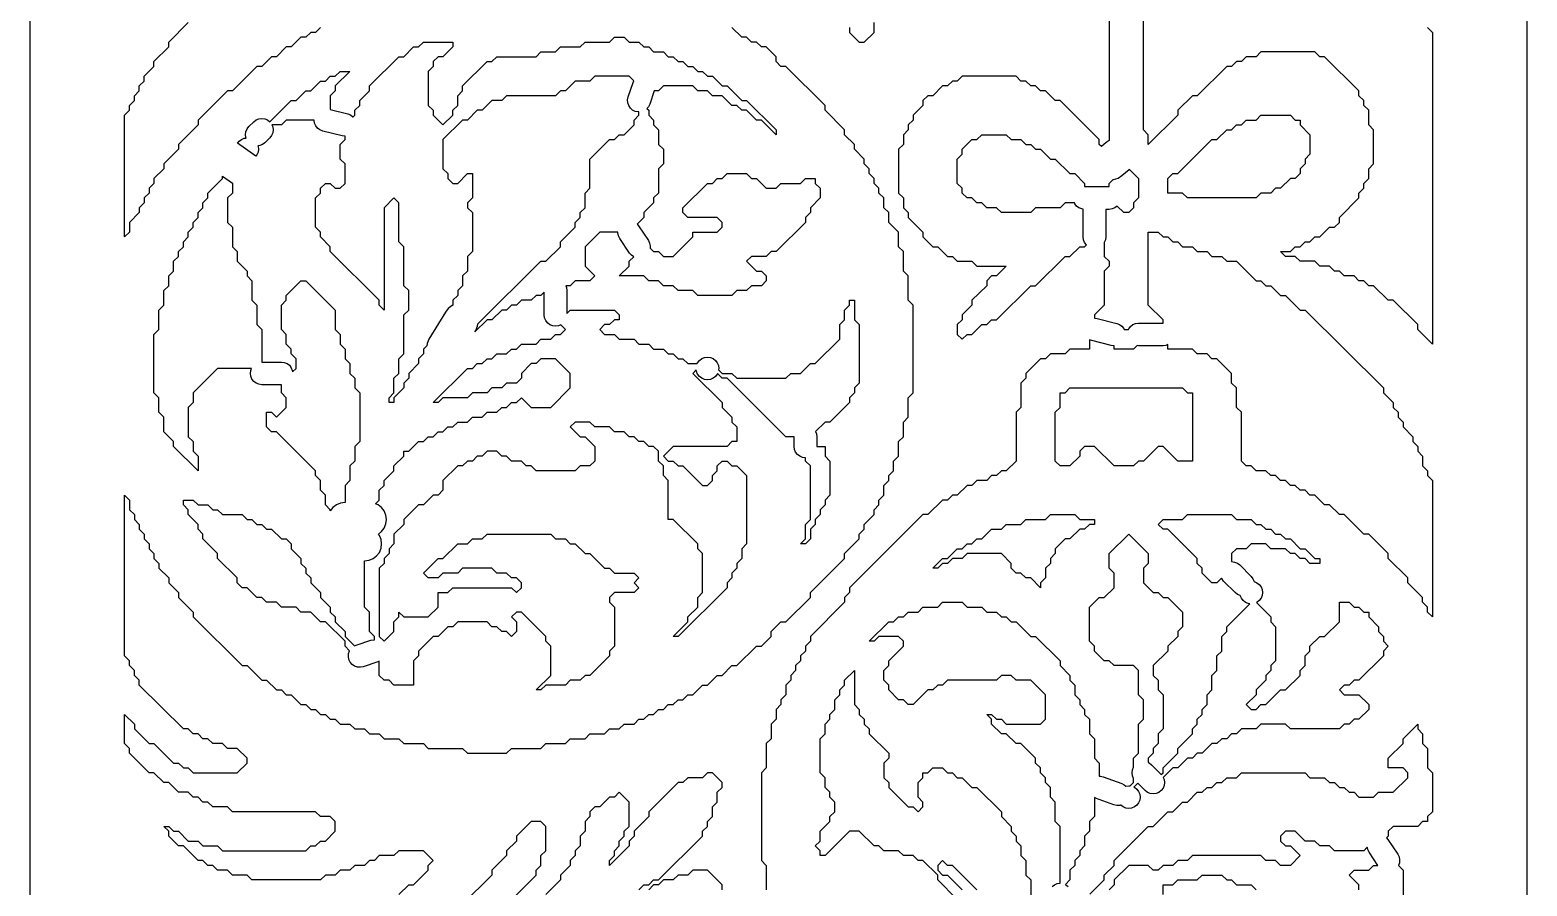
# Model space of a CAD drawing. Header units: millimetres. Extents: x 0 to 63, y 0 to 126.
# Drawn here: x 0 to 63.3, y 36.2 to 72.4 of the extents above; entities that cross this region are included whole.
import ezdxf

# ---------------------------------------------------------------- set-up
doc = ezdxf.new("R2010")
doc.units = ezdxf.units.MM
doc.layers.add('CUT', color=1, linetype='Continuous')

msp = doc.modelspace()

# ---------------------------------------------------------------- linework, layer by layer
at = {"layer": 'CUT'}
for points in [[(42.134, 123), (21.134, 123), (21.134, 126), (13.134, 126), (13.134, 123), (0, 123), (0, 3), (13.134, 3), (13.134, 0), (21.134, 0), (21.134, 3), (42.134, 3), (42.134, 0), (50.134, 0), (50.134, 3), (63.2679, 3), (63.2679, 123), (50.134, 123), (50.134, 126), (42.134, 126)], [(9.133201, 67.798039), (9.124916, 67.818194), (9.108895, 67.942471), (9.125586, 68.06666), (9.17385, 68.182297), (9.250399, 68.281502), (9.457395, 68.487384), (9.557012, 68.563397), (9.672908, 68.611037), (9.797185, 68.627057), (9.921373, 68.610366), (10.03701, 68.562102), (10.136215, 68.485553), (11.037866, 69.382353), (11.244862, 69.382353), (11.658854, 69.794118), (11.86585, 69.794118), (12.279843, 70.205882), (12.486839, 70.205882), (12.693835, 70.411765), (12.900831, 70.411765), (13.107827, 70.617647), (13.521819, 70.617647), (12.900831, 70), (12.900831, 69.794118), (12.693835, 69.588235), (12.693835, 69.001969), (13.43065, 68.818757), (13.547265, 68.772906), (13.64804, 68.698436), (13.654293, 68.690585), (13.728815, 68.764706), (13.728815, 68.970588), (13.935811, 69.176471), (13.935811, 69.382353), (14.349803, 69.794118), (14.349803, 70), (15.59178, 71.235294), (15.798776, 71.235294), (16.212768, 71.647059), (16.419764, 71.647059), (16.62676, 71.852941), (17.868736, 71.852941), (17.868736, 71.647059), (17.454744, 71.235294), (17.247748, 71.235294), (17.040752, 71.029412), (17.040752, 70.823529), (16.833756, 70.617647), (16.833756, 69.176471), (17.040752, 68.970588), (17.040752, 68.764706), (17.454744, 68.352941), (17.868736, 68.764706), (17.868736, 68.970588), (18.075732, 69.176471), (18.075732, 69.588235), (18.282728, 69.794118), (18.282728, 70), (19.317709, 71.029412), (19.524705, 71.029412), (19.731701, 71.235294), (21.387669, 71.235294), (21.594665, 71.441176), (22.215654, 71.441176), (22.42265, 71.647059), (23.250634, 71.647059), (23.45763, 71.852941), (24.49261, 71.852941), (24.699606, 72.058824), (25.113599, 72.058824), (25.320595, 71.852941), (25.734587, 71.852941), (25.941583, 71.647059), (26.148579, 71.647059), (26.355575, 71.441176), (26.769567, 71.441176), (26.976563, 71.235294), (27.183559, 71.235294), (27.390555, 71.029412), (27.597551, 71.029412), (27.804547, 70.823529), (28.011543, 70.823529), (28.21854, 70.617647), (28.425536, 70.617647), (28.632532, 70.411765), (28.839528, 70.411765), (29.25352, 70), (29.460516, 70), (30.081504, 69.382353), (30.2885, 69.382353), (31.530477, 68.147059), (31.530477, 67.941176), (30.909488, 68.558824), (30.702492, 68.558824), (30.2885, 68.970588), (30.081504, 68.970588), (29.874508, 69.176471), (29.667512, 69.176471), (29.25352, 69.588235), (28.839528, 69.588235), (28.632532, 69.794118), (28.21854, 69.794118), (28.011543, 70), (26.769567, 70), (26.562571, 69.794118), (26.378823, 69.794118), (26.189708, 69.229825), (26.134723, 69.117228), (26.072751, 69.046008), (26.148579, 68.970588), (26.148579, 68.764706), (26.355575, 68.558824), (26.355575, 68.352941), (26.562571, 68.147059), (26.562571, 67.529412), (26.769567, 67.323529), (26.769567, 66.705882), (26.562571, 66.5), (26.562571, 65.470588), (26.355575, 65.264706), (26.355575, 65.058824), (25.941583, 64.647059), (25.941583, 64.441176), (25.658644, 64.15976), (25.719314, 64.09078), (26.133306, 63.473133), (26.18889, 63.360831), (26.213513, 63.237969), (26.207689, 63.147091), (26.355575, 63), (26.562571, 63), (26.769567, 62.794118), (27.183559, 62.794118), (28.011543, 63.617647), (28.011543, 63.823529), (29.046524, 63.823529), (29.25352, 64.029412), (29.25352, 64.235294), (29.046524, 64.441176), (27.804547, 64.441176), (27.597551, 64.647059), (27.597551, 64.852941), (28.632532, 65.882353), (28.839528, 65.882353), (29.046524, 66.088235), (29.25352, 66.088235), (29.460516, 66.294118), (30.2885, 66.294118), (30.495496, 66.088235), (30.702492, 66.088235), (31.116484, 65.676471), (31.530477, 65.676471), (31.737473, 65.882353), (32.565457, 65.882353), (32.772453, 66.088235), (33.186445, 66.088235), (33.186445, 65.882353), (33.393441, 65.676471), (33.393441, 65.264706), (32.979449, 64.852941), (32.979449, 64.647059), (32.772453, 64.441176), (32.772453, 64.235294), (31.530477, 63), (31.32348, 63), (31.116484, 62.794118), (30.495496, 62.794118), (30.2885, 62.588235), (30.702492, 62.176471), (30.909488, 62.176471), (31.116484, 61.970588), (31.116484, 61.764706), (30.909488, 61.558824), (30.495496, 61.558824), (30.2885, 61.352941), (29.874508, 61.352941), (29.667512, 61.147059), (28.21854, 61.147059), (28.011543, 61.352941), (27.390555, 61.352941), (27.183559, 61.558824), (26.769567, 61.558824), (26.562571, 61.764706), (26.148579, 61.764706), (25.941583, 61.970588), (24.906603, 61.970588), (25.320595, 62.382353), (25.320595, 62.588235), (25.514248, 62.780847), (25.418623, 62.844542), (25.335868, 62.938632), (24.921875, 63.556279), (24.866292, 63.668581), (24.841668, 63.791443), (24.843725, 63.823529), (24.078618, 63.823529), (23.45763, 63.205882), (23.45763, 62.382353), (23.871622, 61.970588), (23.664626, 61.764706), (23.043638, 61.764706), (22.836642, 61.558824), (22.645478, 61.558824), (22.679298, 61.477174), (22.695654, 61.352941), (22.695654, 60.389182), (22.836642, 60.529412), (24.699606, 60.529412), (24.906603, 60.323529), (24.906603, 60.117647), (24.699606, 60.117647), (24.49261, 59.911765), (24.285614, 59.911765), (24.078618, 59.705882), (24.285614, 59.5), (24.699606, 59.5), (24.906603, 59.294118), (25.527591, 59.294118), (25.734587, 59.088235), (26.148579, 59.088235), (26.355575, 58.882353), (26.769567, 58.882353), (26.976563, 58.676471), (27.183559, 58.676471), (27.390555, 58.470588), (27.597551, 58.470588), (27.804547, 58.264706), (28.202707, 58.264706), (28.216839, 58.298824), (28.29312, 58.398235), (28.392532, 58.474516), (28.508299, 58.522468), (28.632532, 58.538824), (28.756765, 58.522468), (28.872532, 58.474516), (28.971943, 58.398235), (29.048224, 58.298824), (29.096176, 58.183057), (29.112532, 58.058824), (29.104889, 58.000772), (29.25352, 57.852941), (29.667512, 57.852941), (29.874508, 57.647059), (31.944469, 57.647059), (32.151465, 57.852941), (32.565457, 57.852941), (32.979449, 58.264706), (33.186445, 58.264706), (34.221425, 59.294118), (34.221425, 59.911765), (34.428421, 60.117647), (34.428421, 60.529412), (34.635418, 60.735294), (34.635418, 60.941176), (34.842414, 60.941176), (34.842414, 60.117647), (35.04941, 59.911765), (35.04941, 57.441176), (34.842414, 57.235294), (34.842414, 57.029412), (34.635418, 56.823529), (34.635418, 56.617647), (33.807433, 55.794118), (33.600437, 55.794118), (33.197658, 55.393505), (33.236097, 55.300704), (33.252453, 55.176471), (33.252453, 54.764706), (33.600437, 54.764706), (33.600437, 54.352941), (33.807433, 54.147059), (33.807433, 52.705882), (33.600437, 52.5), (33.600437, 52.294118), (33.393441, 52.088235), (33.393441, 51.882353), (33.186445, 51.676471), (33.186445, 51.470588), (32.979449, 51.264706), (32.979449, 50.852941), (32.772453, 50.647059), (32.565457, 50.647059), (32.772453, 50.852941), (32.772453, 51.470588), (32.979449, 51.676471), (32.979449, 53.941176), (32.772453, 54.147059), (32.772453, 54.284706), (32.64822, 54.301061), (32.532453, 54.349014), (32.433042, 54.425295), (32.356761, 54.524706), (32.308809, 54.640473), (32.292453, 54.764706), (32.292453, 55.176471), (31.944469, 55.176471), (29.460516, 57.647059), (29.25352, 57.647059), (29.057736, 57.841789), (29.048224, 57.818824), (28.971943, 57.719412), (28.872532, 57.643131), (28.756765, 57.595179), (28.632532, 57.578824), (28.508299, 57.595179), (28.392532, 57.643131), (28.29312, 57.719412), (28.216839, 57.818824), (28.168887, 57.93459), (28.160174, 58.000772), (28.011543, 57.852941), (29.25352, 56.617647), (29.25352, 56.411765), (29.667512, 56), (29.667512, 55.794118), (29.874508, 55.588235), (29.874508, 54.970588), (29.667512, 54.970588), (29.460516, 54.764706), (27.183559, 54.764706), (26.769567, 54.352941), (26.976563, 54.147059), (27.183559, 54.147059), (27.390555, 53.941176), (27.597551, 53.941176), (28.425536, 53.117647), (28.632532, 53.117647), (28.839528, 53.323529), (28.839528, 53.529412), (29.046524, 53.735294), (29.046524, 53.941176), (29.25352, 54.147059), (29.460516, 54.147059), (29.667512, 53.941176), (29.874508, 53.941176), (30.2885, 53.529412), (30.2885, 50.647059), (30.081504, 50.441176), (30.081504, 50.029412), (29.874508, 49.823529), (29.874508, 49.617647), (29.667512, 49.411765), (29.667512, 49.205882), (29.460516, 49), (29.460516, 48.794118), (27.390555, 46.735294), (27.183559, 46.735294), (27.804547, 47.352941), (27.804547, 47.558824), (28.21854, 47.970588), (28.21854, 48.382353), (28.425536, 48.588235), (28.425536, 50.235294), (28.21854, 50.441176), (28.21854, 50.647059), (27.183559, 51.676471), (26.976563, 51.676471), (26.976563, 53.323529), (26.769567, 53.529412), (26.769567, 53.941176), (26.562571, 54.147059), (26.562571, 54.558824), (26.355575, 54.764706), (26.148579, 54.764706), (25.941583, 54.970588), (25.734587, 54.970588), (25.527591, 55.176471), (25.320595, 55.176471), (25.113599, 55.382353), (24.699606, 55.382353), (24.49261, 55.588235), (23.871622, 55.588235), (23.664626, 55.794118), (23.043638, 55.794118), (22.836642, 55.588235), (23.250634, 55.176471), (23.45763, 55.176471), (23.871622, 54.764706), (23.871622, 54.147059), (23.664626, 53.941176), (23.250634, 53.941176), (23.043638, 53.735294), (21.387669, 53.735294), (21.180673, 53.941176), (20.973677, 53.941176), (20.766681, 54.147059), (20.352689, 54.147059), (20.145693, 54.352941), (19.938697, 54.352941), (19.731701, 54.558824), (19.317709, 54.558824), (19.110713, 54.352941), (18.903717, 54.352941), (18.696721, 54.147059), (18.489725, 54.147059), (18.282728, 53.941176), (18.075732, 53.941176), (17.454744, 53.323529), (17.454744, 52.911765), (17.247748, 52.705882), (17.040752, 52.705882), (16.62676, 52.294118), (16.419764, 52.294118), (15.798776, 51.676471), (15.798776, 51.470588), (15.384784, 51.058824), (15.384784, 50.647059), (15.177787, 50.441176), (15.177787, 50.235294), (14.970791, 50.029412), (14.970791, 49.823529), (14.763795, 49.617647), (14.763795, 46.735294), (14.970791, 46.529412), (15.384784, 46.941176), (15.384784, 47.352941), (15.59178, 47.558824), (15.59178, 47.764706), (15.798776, 47.558824), (16.833756, 47.558824), (17.247748, 47.970588), (17.247748, 48.588235), (17.66174, 48.588235), (17.868736, 48.794118), (20.352689, 48.794118), (20.559685, 48.588235), (20.766681, 48.794118), (20.766681, 49), (20.559685, 49.205882), (20.352689, 49.205882), (20.145693, 49.411765), (19.731701, 49.411765), (19.524705, 49.617647), (18.282728, 49.617647), (18.075732, 49.411765), (17.454744, 49.411765), (17.247748, 49.205882), (16.833756, 49.205882), (16.62676, 49.411765), (17.247748, 50.029412), (17.454744, 50.029412), (18.075732, 50.647059), (18.489725, 50.647059), (18.696721, 50.852941), (19.110713, 50.852941), (19.317709, 51.058824), (22.008658, 51.058824), (22.215654, 50.852941), (22.629646, 50.852941), (22.836642, 50.647059), (23.043638, 50.647059), (23.45763, 50.235294), (23.664626, 50.235294), (24.285614, 49.617647), (24.49261, 49.617647), (24.699606, 49.411765), (25.527591, 49.411765), (25.734587, 49.205882), (25.527591, 49), (25.734587, 48.794118), (25.527591, 48.588235), (24.699606, 48.588235), (24.49261, 48.382353), (24.49261, 48.176471), (24.699606, 47.970588), (24.699606, 46.323529), (24.49261, 46.117647), (24.49261, 45.911765), (23.664626, 45.088235), (23.45763, 45.088235), (23.250634, 44.882353), (22.836642, 44.882353), (22.629646, 44.676471), (21.801662, 44.676471), (21.594665, 44.470588), (21.387669, 44.470588), (22.008658, 45.088235), (22.008658, 46.323529), (21.801662, 46.529412), (21.801662, 46.735294), (20.766681, 47.764706), (20.559685, 47.764706), (20.352689, 47.558824), (20.559685, 47.352941), (20.559685, 46.941176), (20.352689, 46.735294), (20.145693, 46.941176), (19.938697, 46.941176), (19.731701, 47.147059), (19.524705, 47.147059), (19.317709, 47.352941), (18.075732, 47.352941), (17.868736, 47.147059), (17.66174, 47.147059), (17.247748, 46.735294), (17.040752, 46.735294), (16.419764, 46.117647), (16.419764, 45.911765), (16.212768, 45.705882), (16.212768, 44.676471), (15.384784, 44.676471), (15.177787, 44.882353), (14.970791, 44.882353), (14.763795, 45.088235), (14.763795, 45.689129), (14.707853, 45.662035), (14.086865, 45.456152), (13.963797, 45.432581), (13.838821, 45.441666), (13.720455, 45.482787), (13.616766, 45.553142), (13.534819, 45.647937), (13.480199, 45.760711), (13.456628, 45.883779), (13.465712, 46.008755), (13.506833, 46.12712), (13.509034, 46.130363), (13.314823, 46.323529), (13.314823, 46.529412), (12.486839, 47.352941), (12.279843, 47.352941), (11.86585, 47.764706), (11.451858, 47.764706), (11.244862, 47.970588), (10.623874, 47.970588), (10.416878, 48.176471), (10.002886, 48.176471), (9.79589, 48.382353), (9.588894, 48.382353), (9.174902, 48.794118), (8.967906, 48.794118), (8.760909, 49), (8.760909, 49.205882), (7.932925, 50.029412), (7.932925, 50.235294), (7.311937, 50.852941), (7.311937, 51.058824), (7.104941, 51.264706), (7.104941, 51.470588), (6.690949, 51.882353), (6.690949, 52.088235), (6.483953, 52.294118), (6.483953, 52.5), (6.897945, 52.5), (7.104941, 52.294118), (7.518933, 52.294118), (7.725929, 52.088235), (7.932925, 52.088235), (8.139921, 51.882353), (8.967906, 51.882353), (9.174902, 51.676471), (9.381898, 51.676471), (9.588894, 51.470588), (9.79589, 51.470588), (10.002886, 51.264706), (10.209882, 51.264706), (10.623874, 50.852941), (10.83087, 50.852941), (11.037866, 50.647059), (11.037866, 50.441176), (11.451858, 50.029412), (11.451858, 49.823529), (11.658854, 49.617647), (11.658854, 49.411765), (11.86585, 49.205882), (11.86585, 49), (12.279843, 48.588235), (12.279843, 48.382353), (12.693835, 47.970588), (12.693835, 47.764706), (12.900831, 47.558824), (12.900831, 47.352941), (13.314823, 46.941176), (13.314823, 46.735294), (13.717487, 46.334796), (13.784757, 46.367377), (14.405746, 46.57326), (14.528814, 46.596831), (14.556799, 46.594796), (14.556799, 46.735294), (14.349803, 46.941176), (14.349803, 47.764706), (14.142807, 47.970588), (14.142807, 49.927059), (14.329157, 49.951592), (14.502807, 50.023521), (14.651924, 50.137942), (14.766345, 50.287059), (14.838274, 50.460709), (14.862807, 50.647059), (14.838274, 50.833409), (14.766345, 51.007059), (14.723236, 51.06324), (14.85892, 51.167354), (14.973341, 51.316471), (15.04527, 51.490121), (15.069803, 51.676471), (15.04527, 51.862821), (14.973341, 52.036471), (14.85892, 52.185588), (14.709803, 52.300009), (14.605966, 52.34302), (14.763795, 52.5), (14.763795, 52.911765), (14.970791, 53.117647), (14.970791, 53.323529), (15.384784, 53.735294), (15.384784, 53.941176), (15.798776, 54.352941), (15.798776, 54.558824), (16.005772, 54.558824), (16.419764, 54.970588), (16.62676, 54.970588), (16.833756, 55.176471), (17.040752, 55.176471), (17.247748, 55.382353), (17.454744, 55.382353), (17.66174, 55.588235), (17.868736, 55.588235), (18.075732, 55.794118), (18.489725, 55.794118), (18.696721, 56), (19.110713, 56), (19.317709, 56.205882), (19.731701, 56.205882), (19.938697, 56.411765), (20.145693, 56.411765), (20.352689, 56.617647), (20.559685, 56.617647), (20.766681, 56.823529), (21.180673, 56.411765), (22.008658, 56.411765), (22.836642, 57.235294), (22.836642, 57.852941), (22.215654, 58.470588), (21.594665, 58.470588), (21.387669, 58.264706), (21.180673, 58.264706), (20.766681, 57.852941), (20.766681, 57.647059), (20.559685, 57.441176), (20.145693, 57.441176), (19.938697, 57.235294), (19.524705, 57.235294), (19.317709, 57.029412), (18.696721, 57.029412), (18.489725, 56.823529), (17.454744, 56.823529), (17.247748, 56.617647), (17.040752, 56.617647), (18.489725, 58.058824), (18.696721, 58.058824), (18.903717, 58.264706), (19.110713, 58.264706), (19.317709, 58.470588), (19.524705, 58.470588), (19.731701, 58.676471), (20.145693, 58.676471), (20.352689, 58.882353), (20.559685, 58.882353), (20.766681, 59.088235), (21.387669, 59.088235), (21.594665, 59.294118), (22.008658, 59.294118), (22.215654, 59.5), (22.42265, 59.5), (22.629646, 59.705882), (22.435141, 59.899341), (22.339887, 59.859885), (22.215654, 59.843529), (22.091421, 59.859885), (21.975654, 59.907837), (21.876242, 59.984118), (21.799961, 60.083529), (21.752009, 60.199296), (21.735654, 60.323529), (21.735654, 61.287288), (21.594665, 61.147059), (21.387669, 61.147059), (21.180673, 60.941176), (20.766681, 60.941176), (20.559685, 60.735294), (20.352689, 60.735294), (20.145693, 60.529412), (19.938697, 60.529412), (19.524705, 60.117647), (19.317709, 60.117647), (18.800611, 59.603332), (18.839277, 59.666979), (18.91822, 59.846148), (18.932824, 59.940716), (21.594665, 62.588235), (21.801662, 62.588235), (22.42265, 63.205882), (22.42265, 63.411765), (23.043638, 64.029412), (23.043638, 64.235294), (23.250634, 64.441176), (23.250634, 64.647059), (23.45763, 64.852941), (23.45763, 65.470588), (23.664626, 65.676471), (23.664626, 66.911765), (24.49261, 67.735294), (24.699606, 67.735294), (24.906603, 67.941176), (25.113599, 67.941176), (25.527591, 68.352941), (25.527591, 68.558824), (25.734587, 68.764706), (25.734587, 68.905313), (25.70505, 68.903263), (25.582059, 68.927232), (25.469462, 68.982217), (25.374933, 69.06447), (25.304914, 69.168387), (25.264176, 69.286885), (25.255496, 69.411889), (25.279466, 69.534881), (25.486462, 70.152528), (25.517445, 70.215974), (25.320595, 70.411765), (23.871622, 70.411765), (23.664626, 70.205882), (23.043638, 70.205882), (22.629646, 69.794118), (22.42265, 69.794118), (22.215654, 69.588235), (20.145693, 69.588235), (19.938697, 69.382353), (19.524705, 69.382353), (19.110713, 68.970588), (18.903717, 68.970588), (18.489725, 68.558824), (18.282728, 68.558824), (17.454744, 67.735294), (17.454744, 66.5), (17.66174, 66.294118), (17.66174, 66.088235), (17.868736, 65.882353), (18.075732, 65.882353), (18.489725, 66.294118), (18.696721, 66.294118), (18.696721, 65.264706), (18.489725, 65.058824), (18.489725, 64.852941), (18.696721, 64.647059), (18.696721, 63), (18.489725, 62.794118), (18.489725, 62.176471), (18.282728, 61.970588), (18.282728, 61.558824), (18.075732, 61.352941), (18.075732, 61.147059), (17.868736, 60.941176), (17.868736, 60.735294), (17.853555, 60.720194), (17.837876, 60.714106), (17.679925, 60.598413), (17.5573, 60.445782), (16.861629, 59.300646), (16.782685, 59.121478), (16.767352, 59.022189), (16.62676, 58.882353), (16.62676, 58.676471), (16.419764, 58.470588), (16.419764, 58.264706), (16.005772, 57.852941), (16.005772, 57.647059), (15.798776, 57.441176), (15.798776, 57.235294), (15.384784, 56.823529), (15.384784, 56.617647), (15.177787, 56.617647), (15.177787, 56.823529), (15.384784, 57.029412), (15.384784, 57.647059), (15.59178, 57.852941), (15.59178, 58.470588), (15.798776, 58.676471), (15.798776, 60.323529), (16.005772, 60.529412), (16.005772, 61.352941), (15.798776, 61.558824), (15.798776, 63.205882), (15.59178, 63.411765), (15.59178, 65.058824), (15.384784, 65.264706), (14.970791, 64.852941), (14.970791, 60.529412), (14.763795, 60.735294), (14.763795, 60.941176), (12.693835, 63), (12.693835, 63.205882), (12.279843, 63.617647), (12.279843, 63.823529), (12.072847, 64.029412), (12.072847, 65.264706), (12.279843, 65.470588), (12.279843, 65.676471), (12.486839, 65.882353), (12.693835, 65.882353), (12.900831, 65.676471), (13.107827, 65.676471), (13.314823, 65.882353), (13.314823, 66.705882), (13.107827, 66.911765), (13.107827, 67.529412), (13.314823, 67.735294), (13.314823, 67.874003), (13.198996, 67.887126), (12.371011, 68.093008), (12.254396, 68.138859), (12.153622, 68.213329), (12.075555, 68.311345), (12.025517, 68.426225), (12.006917, 68.550142), (12.007901, 68.558824), (10.83087, 68.558824), (10.623874, 68.352941), (10.225791, 68.352941), (10.259868, 68.270041), (10.275888, 68.145764), (10.259197, 68.021575), (10.210933, 67.905938), (10.134384, 67.806733), (9.927388, 67.600851), (9.827772, 67.524838), (9.711876, 67.477199), (9.630688, 67.466733), (9.638546, 67.447763), (9.654902, 67.323529), (9.638546, 67.199296), (9.590594, 67.083529), (9.549611, 67.030119), (8.769168, 67.576508), (8.83549, 67.662941), (8.934902, 67.739222), (9.050668, 67.787174)], [(52.437079, 65.470588), (52.023087, 65.470588), (51.816091, 65.264706), (48.918146, 65.264706), (48.71115, 65.470588), (48.090162, 65.470588), (48.090162, 66.088235), (48.297158, 66.294118), (48.504154, 66.294118), (49.953126, 67.735294), (50.160122, 67.735294), (50.574114, 68.147059), (50.781111, 68.147059), (50.988107, 68.352941), (51.195103, 68.352941), (51.402099, 68.558824), (51.816091, 68.558824), (52.023087, 68.764706), (53.265063, 68.764706), (53.472059, 68.558824), (53.679055, 68.558824), (53.679055, 68.352941), (54.093048, 67.941176), (54.093048, 67.117647), (53.886052, 66.911765), (53.886052, 66.705882), (53.679055, 66.5), (53.679055, 66.294118), (53.472059, 66.088235), (53.265063, 66.088235), (52.851071, 65.676471), (52.644075, 65.676471)], [(8.553913, 63.205882), (8.760909, 63), (8.760909, 62.588235), (9.174902, 62.176471), (9.174902, 61.970588), (9.381898, 61.764706), (9.381898, 60.941176), (9.588894, 60.735294), (9.588894, 59.911765), (9.79589, 59.705882), (9.79589, 58.332941), (10.623874, 58.332941), (10.748107, 58.316586), (10.863874, 58.268633), (10.963285, 58.192352), (11.039566, 58.092941), (11.087518, 57.977174), (11.096231, 57.910992), (11.244862, 58.058824), (11.244862, 58.470588), (11.037866, 58.676471), (11.037866, 58.882353), (10.83087, 59.088235), (10.83087, 59.5), (10.623874, 59.705882), (10.623874, 60.735294), (10.83087, 60.941176), (10.83087, 61.147059), (11.451858, 61.764706), (11.658854, 61.764706), (12.900831, 60.529412), (12.900831, 59.705882), (13.107827, 59.5), (13.107827, 59.088235), (13.314823, 58.882353), (13.314823, 58.470588), (13.521819, 58.264706), (13.521819, 57.852941), (13.728815, 57.647059), (13.728815, 57.235294), (13.935811, 57.029412), (13.935811, 54.970588), (13.728815, 54.764706), (13.728815, 54.147059), (13.521819, 53.941176), (13.521819, 53.323529), (13.314823, 53.117647), (13.314823, 52.396471), (13.128473, 52.371938), (12.954823, 52.300009), (12.805706, 52.185588), (12.693835, 52.039795), (12.693835, 52.088235), (12.486839, 52.294118), (12.486839, 52.705882), (12.279843, 52.911765), (12.279843, 53.323529), (12.072847, 53.529412), (12.072847, 53.735294), (10.416878, 55.382353), (10.209882, 55.382353), (10.002886, 55.588235), (10.002886, 56.205882), (10.209882, 56.205882), (10.416878, 56), (10.83087, 56.411765), (10.83087, 56.823529), (10.623874, 57.029412), (10.623874, 57.372941), (9.79589, 57.372941), (9.671657, 57.389297), (9.55589, 57.437249), (9.456479, 57.51353), (9.380198, 57.612941), (9.332245, 57.728708), (9.31589, 57.852941), (9.332245, 57.977174), (9.366066, 58.058824), (7.932925, 58.058824), (6.897945, 57.029412), (6.897945, 56.617647), (6.690949, 56.411765), (6.690949, 55.176471), (6.897945, 54.970588), (6.897945, 54.558824), (7.104941, 54.352941), (7.104941, 53.735294), (6.069961, 54.764706), (6.069961, 54.970588), (5.655969, 55.382353), (5.655969, 56), (5.448972, 56.205882), (5.448972, 56.823529), (5.241976, 57.029412), (5.241976, 59.5), (5.448972, 59.705882), (5.448972, 60.529412), (5.655969, 60.735294), (5.655969, 61.352941), (5.862965, 61.558824), (5.862965, 61.970588), (6.069961, 62.176471), (6.069961, 62.588235), (6.276957, 62.794118), (6.276957, 63), (6.483953, 63.205882), (6.483953, 63.411765), (6.690949, 63.617647), (6.690949, 63.823529), (6.897945, 64.029412), (6.897945, 64.235294), (7.104941, 64.441176), (7.104941, 64.647059), (7.311937, 64.852941), (7.311937, 65.058824), (7.518933, 65.264706), (7.518933, 65.470588), (8.139921, 66.088235), (8.139921, 66.185974), (8.553913, 65.896137), (8.553913, 65.470588), (8.346917, 65.264706), (8.346917, 64.235294), (8.553913, 64.029412)], [(43.95024, 57.235294), (48.71115, 57.235294), (48.918146, 57.029412), (49.125142, 57.029412), (49.125142, 54.147059), (48.504154, 54.147059), (47.883166, 54.764706), (47.67617, 54.764706), (47.055181, 54.147059), (46.848185, 54.147059), (46.641189, 53.941176), (45.813205, 53.941176), (44.985221, 54.764706), (44.571229, 54.764706), (44.364233, 54.558824), (44.364233, 54.352941), (43.95024, 53.941176), (43.536248, 53.941176), (43.329252, 54.147059), (43.329252, 56.205882), (43.536248, 56.411765), (43.536248, 57.029412), (43.743244, 57.029412)], [(42.708264, 48.794118), (42.294272, 49.205882), (42.087276, 49.205882), (41.88028, 49.411765), (41.673284, 49.411765), (41.466288, 49.617647), (41.466288, 49.823529), (41.052296, 50.235294), (39.603323, 50.235294), (39.396327, 50.029412), (38.982335, 50.029412), (38.775339, 49.823529), (38.568343, 49.823529), (38.361347, 49.617647), (38.154351, 49.617647), (38.568343, 50.029412), (38.775339, 50.029412), (39.189331, 50.441176), (39.396327, 50.441176), (39.603323, 50.647059), (39.810319, 50.647059), (40.017315, 50.852941), (40.224311, 50.852941), (40.638303, 51.264706), (41.052296, 51.264706), (41.259292, 51.470588), (41.88028, 51.470588), (42.087276, 51.676471), (42.91526, 51.676471), (43.122256, 51.882353), (44.157236, 51.882353), (44.364233, 51.676471), (44.985221, 51.676471), (44.985221, 51.470588), (44.778225, 51.470588), (44.571229, 51.264706), (44.364233, 51.264706), (43.95024, 50.852941), (43.743244, 50.852941), (43.329252, 50.441176), (43.329252, 50.235294), (43.122256, 50.029412), (43.122256, 49.823529), (42.91526, 49.617647), (42.91526, 49.205882), (42.708264, 49)]]:
    msp.add_lwpolyline(points, close=True, dxfattribs=at)
for points in [[(45.606209, 84.205882), (45.606209, 67.692497), (45.479558, 67.611419), (45.279392, 67.442706), (45.192217, 67.529412), (45.192217, 67.735294), (43.536248, 69.382353), (43.329252, 69.382353), (42.91526, 69.794118), (42.708264, 69.794118), (42.501268, 70), (42.294272, 70), (42.087276, 70.205882), (41.88028, 70.205882), (41.673284, 70.411765), (39.396327, 70.411765), (39.189331, 70.205882), (38.982335, 70.205882), (38.775339, 70), (38.568343, 70), (38.154351, 69.588235), (37.947355, 69.588235), (37.740358, 69.382353), (37.740358, 69.176471), (37.326366, 68.764706), (37.326366, 68.558824), (37.11937, 68.352941), (37.11937, 68.147059), (36.912374, 67.941176), (36.912374, 67.529412), (36.705378, 67.323529), (36.705378, 65.470588), (36.912374, 65.264706), (36.912374, 64.852941), (37.11937, 64.647059), (37.11937, 64.441176), (37.740358, 63.823529), (37.740358, 63.617647), (38.154351, 63.205882), (38.361347, 63.205882), (38.775339, 62.794118), (38.982335, 62.794118), (39.189331, 62.588235), (39.810319, 62.588235), (40.017315, 62.382353), (41.259292, 62.382353), (40.845299, 61.970588), (40.638303, 61.970588), (40.431307, 61.764706), (40.431307, 61.558824), (39.810319, 60.941176), (39.810319, 60.735294), (39.396327, 60.323529), (39.396327, 60.117647), (39.189331, 59.911765), (39.189331, 59.5), (39.396327, 59.294118), (39.603323, 59.5), (39.810319, 59.5), (40.224311, 59.911765), (40.431307, 59.911765), (40.638303, 60.117647), (40.845299, 60.117647), (42.294272, 61.558824), (42.501268, 61.558824), (43.743244, 62.794118), (43.95024, 62.794118), (44.364233, 63.205882), (44.571229, 63.205882), (44.645015, 63.279272), (44.569529, 63.377647), (44.521576, 63.493414), (44.505221, 63.617647), (44.505221, 64.784706), (44.506345, 64.793248), (44.446995, 64.801061), (44.331229, 64.849014), (44.231817, 64.925295), (44.155536, 65.024706), (44.141404, 65.058824), (43.743244, 65.058824), (43.536248, 64.852941), (42.501268, 64.852941), (42.294272, 64.647059), (41.052296, 64.647059), (40.845299, 64.852941), (40.431307, 64.852941), (40.224311, 65.058824), (40.017315, 65.058824), (39.810319, 65.264706), (39.603323, 65.264706), (39.396327, 65.470588), (39.396327, 65.676471), (39.189331, 65.882353), (39.189331, 66.911765), (39.396327, 67.117647), (39.396327, 67.323529), (39.810319, 67.735294), (40.017315, 67.735294), (40.224311, 67.941176), (41.259292, 67.941176), (41.466288, 67.735294), (41.88028, 67.735294), (42.087276, 67.529412), (42.294272, 67.529412), (42.501268, 67.323529), (42.708264, 67.323529), (43.122256, 66.911765), (43.329252, 66.911765), (43.95024, 66.294118), (44.157236, 66.294118), (44.571229, 65.882353), (44.571229, 65.744706), (45.606209, 65.744706), (45.606209, 65.882353), (45.770881, 66.046139), (45.79536, 66.047262), (45.981957, 66.106549), (46.146852, 66.212111), (46.446272, 66.464482), (46.457514, 66.476805), (46.848185, 66.088235), (46.848185, 65.264706), (46.641189, 65.058824), (46.641189, 64.852941), (46.434193, 64.647059), (46.227197, 64.647059), (45.946415, 64.92633), (45.94562, 64.925295), (45.846209, 64.849014), (45.730442, 64.801061), (45.606209, 64.784706), (45.465221, 64.784706), (45.465221, 63.617647), (45.448865, 63.493414), (45.400913, 63.377647), (45.399213, 63.375431), (45.399213, 62.794118), (45.606209, 62.588235), (45.606209, 62.382353), (45.399213, 62.176471), (45.399213, 60.735294), (44.985221, 60.323529), (44.985221, 60.18482), (45.101048, 60.171698), (45.929032, 59.965815), (46.045647, 59.919965), (46.146422, 59.845494), (46.224489, 59.747479), (46.242607, 59.705882), (46.418361, 59.705882), (46.432493, 59.74), (46.508774, 59.839411), (46.608185, 59.915692), (46.723952, 59.963644), (46.848185, 59.98), (47.883166, 59.98), (47.883166, 60.117647), (47.262177, 60.735294), (47.262177, 63.823529), (47.67617, 63.823529), (47.883166, 63.617647), (48.090162, 63.617647), (48.297158, 63.411765), (48.504154, 63.411765), (48.71115, 63.205882), (49.125142, 63.205882), (49.332138, 63), (49.74613, 63), (49.953126, 62.794118), (50.367118, 62.794118), (50.574114, 62.588235), (50.988107, 62.588235), (51.816091, 61.764706), (52.023087, 61.764706), (52.230083, 61.558824), (52.437079, 61.558824), (52.851071, 61.147059), (53.058067, 61.147059), (53.679055, 60.529412), (53.886052, 60.529412), (57.197989, 57.235294), (57.197989, 57.029412), (57.611981, 56.617647), (57.611981, 56.411765), (57.818977, 56.205882), (57.818977, 56), (58.025973, 55.794118), (58.025973, 55.588235), (58.439965, 55.176471), (58.439965, 54.970588), (58.646961, 54.764706), (58.646961, 54.558824), (58.853957, 54.352941), (58.853957, 53.941176), (59.060953, 53.735294), (59.060953, 53.529412), (59.267949, 53.323529), (59.267949, 47.558824), (59.060953, 47.764706), (59.060953, 47.970588), (58.853957, 48.176471), (58.853957, 48.382353), (58.232969, 49), (58.232969, 49.205882), (57.404985, 50.029412), (57.404985, 50.235294), (56.577, 51.058824), (56.370004, 51.058824), (55.54202, 51.882353), (55.335024, 51.882353), (54.921032, 52.294118), (54.714036, 52.294118), (54.300044, 52.705882), (54.093048, 52.705882), (53.886052, 52.911765), (53.679055, 52.911765), (53.472059, 53.117647), (53.265063, 53.117647), (53.058067, 53.323529), (52.851071, 53.323529), (52.644075, 53.529412), (52.437079, 53.529412), (52.230083, 53.735294), (51.816091, 53.735294), (51.609095, 53.941176), (51.402099, 53.941176), (51.195103, 54.147059), (51.195103, 56.205882), (50.988107, 56.411765), (50.988107, 57.235294), (50.781111, 57.441176), (50.781111, 57.852941), (50.160122, 58.470588), (49.953126, 58.470588), (49.74613, 58.676471), (49.332138, 58.676471), (49.125142, 58.882353), (48.090162, 58.882353), (48.090162, 59.070637), (48.007399, 59.036356), (47.883166, 59.02), (46.848185, 59.02), (46.7876, 59.027976), (46.641189, 58.882353), (45.813205, 58.882353), (45.813205, 59.021062), (45.697378, 59.034185), (44.869393, 59.240067), (44.778225, 59.275912), (44.778225, 58.882353), (43.95024, 58.882353), (43.743244, 58.676471), (43.122256, 58.676471), (42.91526, 58.470588), (42.708264, 58.470588), (42.087276, 57.852941), (42.087276, 57.647059), (41.88028, 57.441176), (41.88028, 56.411765), (41.673284, 56.205882), (41.673284, 54.147059), (41.259292, 53.735294), (41.052296, 53.735294), (40.845299, 53.529412), (40.638303, 53.529412), (40.431307, 53.323529), (40.017315, 53.323529), (39.810319, 53.117647), (39.603323, 53.117647), (39.189331, 52.705882), (38.982335, 52.705882), (38.775339, 52.5), (38.568343, 52.5), (37.947355, 51.882353), (37.740358, 51.882353), (34.635418, 48.794118), (34.635418, 48.588235), (34.428421, 48.382353), (34.428421, 48.176471), (32.979449, 46.735294), (32.979449, 46.529412), (32.772453, 46.323529), (32.772453, 46.117647), (32.565457, 45.911765), (32.565457, 45.705882), (32.358461, 45.5), (32.358461, 45.294118), (32.151465, 45.088235), (32.151465, 44.882353), (31.944469, 44.676471), (31.944469, 44.264706), (31.737473, 44.058824), (31.737473, 43.852941), (31.530477, 43.647059), (31.530477, 43.235294), (31.32348, 43.029412), (31.32348, 42.411765), (31.116484, 42.205882), (31.116484, 41.176471), (30.909488, 40.970588), (30.909488, 37.264706), (31.116484, 37.058824), (31.116484, 36.029412)], [(59.060953, 72.470588), (59.267949, 72.264706), (59.267949, 59.088235), (58.646961, 59.705882), (58.646961, 59.911765), (57.611981, 60.941176), (57.404985, 60.941176), (56.783996, 61.558824), (56.577, 61.558824), (56.370004, 61.764706), (56.163008, 61.764706), (55.956012, 61.970588), (55.54202, 61.970588), (55.335024, 62.176471), (55.128028, 62.176471), (54.921032, 62.382353), (54.50704, 62.382353), (54.300044, 62.588235), (53.679055, 62.588235), (53.472059, 62.794118), (53.058067, 62.794118), (52.851071, 63), (53.265063, 63), (53.472059, 63.205882), (53.679055, 63.205882), (53.886052, 63.411765), (54.093048, 63.411765), (54.300044, 63.617647), (54.50704, 63.617647), (54.921032, 64.029412), (55.128028, 64.029412), (55.335024, 64.235294), (55.335024, 64.441176), (56.163008, 65.264706), (56.163008, 65.470588), (56.370004, 65.676471), (56.370004, 65.882353), (56.577, 66.088235), (56.577, 66.5), (56.783996, 66.705882), (56.783996, 68.147059), (56.577, 68.352941), (56.577, 68.970588), (56.370004, 69.176471), (56.370004, 69.382353), (56.163008, 69.588235), (56.163008, 69.794118), (54.714036, 71.235294), (54.50704, 71.235294), (54.300044, 71.441176), (52.023087, 71.441176), (51.816091, 71.235294), (51.402099, 71.235294), (51.195103, 71.029412), (50.988107, 71.029412), (50.781111, 70.823529), (50.574114, 70.823529), (49.332138, 69.588235), (49.125142, 69.588235), (48.504154, 68.970588), (48.504154, 68.764706), (47.262177, 67.529412), (47.262177, 67.941176), (47.055181, 68.147059), (47.055181, 84)], [(12.279843, 72.470588), (12.072847, 72.264706), (11.86585, 72.264706), (11.658854, 72.058824), (11.451858, 72.058824), (11.037866, 71.647059), (10.83087, 71.647059), (10.416878, 71.235294), (10.209882, 71.235294), (9.79589, 70.823529), (9.588894, 70.823529), (8.553913, 69.794118), (8.346917, 69.794118), (7.104941, 68.558824), (7.104941, 68.352941), (6.276957, 67.529412), (6.276957, 67.323529), (5.655969, 66.705882), (5.655969, 66.5), (5.241976, 66.088235), (5.241976, 65.882353), (5.03498, 65.676471), (5.03498, 65.470588), (4.827984, 65.264706), (4.827984, 65.058824), (4.620988, 64.852941), (4.620988, 64.647059), (4.206996, 64.235294), (4.206996, 63.823529), (4, 63.617647), (4, 68.764706), (4.206996, 68.970588), (4.206996, 69.176471), (4.413992, 69.382353), (4.413992, 69.588235), (4.620988, 69.794118), (4.620988, 70), (4.827984, 70.205882), (4.827984, 70.411765), (5.241976, 70.823529), (5.241976, 71.029412), (5.862965, 71.647059), (5.862965, 71.852941), (6.690949, 72.676471)], [(15.59178, 35.823529), (16.005772, 36.235294), (16.212768, 36.235294), (16.833756, 36.852941), (16.833756, 37.058824), (17.040752, 37.264706), (16.62676, 37.676471), (15.59178, 37.676471), (15.384784, 37.470588), (14.763795, 37.470588), (14.556799, 37.264706), (14.349803, 37.264706), (14.142807, 37.058824), (13.728815, 37.058824), (13.521819, 36.852941), (13.107827, 36.852941), (12.900831, 36.647059), (12.486839, 36.647059), (12.279843, 36.441176), (9.381898, 36.441176), (9.174902, 36.647059), (8.553913, 36.647059), (8.346917, 36.852941), (7.932925, 36.852941), (7.725929, 37.058824), (7.518933, 37.058824), (7.311937, 37.264706), (7.104941, 37.264706), (6.483953, 37.882353), (6.276957, 37.882353), (5.862965, 38.294118), (5.862965, 38.5), (5.655969, 38.705882), (5.862965, 38.705882), (6.069961, 38.5), (6.276957, 38.5), (6.690949, 38.088235), (7.104941, 38.088235), (7.311937, 37.882353), (7.932925, 37.882353), (8.139921, 37.676471), (11.658854, 37.676471), (11.86585, 37.882353), (12.072847, 37.882353), (12.279843, 38.088235), (12.486839, 38.088235), (12.900831, 38.5), (12.900831, 38.911765), (12.693835, 39.117647), (12.279843, 39.117647), (12.072847, 39.323529), (8.553913, 39.323529), (8.346917, 39.529412), (7.725929, 39.529412), (7.518933, 39.735294), (7.311937, 39.735294), (7.104941, 39.941176), (6.897945, 39.941176), (6.690949, 40.147059), (6.276957, 40.147059), (5.862965, 40.558824), (5.655969, 40.558824), (5.241976, 40.970588), (5.03498, 40.970588), (4.206996, 41.794118), (4.206996, 42), (4, 42.205882), (4, 43.441176), (4.413992, 43.029412), (4.413992, 42.823529), (5.03498, 42.205882), (5.241976, 42.205882), (6.069961, 41.382353), (6.276957, 41.382353), (6.483953, 41.176471), (6.690949, 41.176471), (6.897945, 40.970588), (8.760909, 40.970588), (9.174902, 41.382353), (9.174902, 41.588235), (8.760909, 42), (8.346917, 42), (8.139921, 42.205882), (7.725929, 42.205882), (7.518933, 42.411765), (7.311937, 42.411765), (7.104941, 42.617647), (6.897945, 42.617647), (6.690949, 42.823529), (6.483953, 42.823529), (4.620988, 44.676471), (4.620988, 44.882353), (4.413992, 45.088235), (4.413992, 45.294118), (4.206996, 45.5), (4.206996, 45.705882), (4, 45.911765), (4, 52.705882), (4.206996, 52.5), (4.206996, 52.088235), (4.413992, 51.882353), (4.413992, 51.676471), (4.620988, 51.470588), (4.620988, 51.264706), (4.827984, 51.058824), (4.827984, 50.852941), (5.03498, 50.647059), (5.03498, 50.441176), (5.241976, 50.235294), (5.241976, 50.029412), (5.448972, 49.823529), (5.448972, 49.617647), (5.862965, 49.205882), (5.862965, 49), (6.276957, 48.588235), (6.276957, 48.382353), (6.897945, 47.764706), (6.897945, 47.558824), (8.967906, 45.5), (9.174902, 45.5), (9.79589, 44.882353), (10.002886, 44.882353), (10.416878, 44.470588), (10.623874, 44.470588), (10.83087, 44.264706), (11.037866, 44.264706), (11.451858, 43.852941), (11.658854, 43.852941), (11.86585, 43.647059), (12.072847, 43.647059), (12.279843, 43.441176), (12.486839, 43.441176), (12.693835, 43.235294), (12.900831, 43.235294), (13.107827, 43.029412), (13.521819, 43.029412), (13.728815, 42.823529), (14.142807, 42.823529), (14.349803, 42.617647), (14.763795, 42.617647), (14.970791, 42.411765), (15.59178, 42.411765), (15.798776, 42.205882), (16.62676, 42.205882), (16.833756, 42), (18.282728, 42), (18.489725, 41.794118), (20.145693, 41.794118), (20.352689, 42), (21.594665, 42), (21.801662, 42.205882), (22.629646, 42.205882), (22.836642, 42.411765), (23.45763, 42.411765), (23.664626, 42.617647), (24.285614, 42.617647), (24.49261, 42.823529), (24.906603, 42.823529), (25.113599, 43.029412), (25.527591, 43.029412), (25.734587, 43.235294), (25.941583, 43.235294), (26.148579, 43.441176), (26.355575, 43.441176), (26.562571, 43.647059), (26.769567, 43.647059), (26.976563, 43.852941), (27.183559, 43.852941), (27.390555, 44.058824), (27.597551, 44.058824), (27.804547, 44.264706), (28.011543, 44.264706), (28.425536, 44.676471), (28.632532, 44.676471), (29.046524, 45.088235), (29.25352, 45.088235), (29.667512, 45.5), (29.874508, 45.5), (30.702492, 46.323529), (30.909488, 46.323529), (31.32348, 46.735294), (31.32348, 46.941176), (31.737473, 47.352941), (31.944469, 47.352941), (32.979449, 48.382353), (32.979449, 48.588235), (34.428421, 50.029412), (34.428421, 50.235294), (35.04941, 50.852941), (35.04941, 51.058824), (35.256406, 51.264706), (35.256406, 51.470588), (35.670398, 51.882353), (35.670398, 52.088235), (35.877394, 52.294118), (35.877394, 52.5), (36.08439, 52.705882), (36.08439, 53.117647), (36.291386, 53.323529), (36.291386, 53.529412), (36.498382, 53.735294), (36.498382, 54.147059), (36.705378, 54.352941), (36.705378, 54.970588), (36.912374, 55.176471), (36.912374, 55.794118), (37.11937, 56), (37.11937, 56.823529), (37.326366, 57.029412), (37.326366, 60.735294), (37.11937, 60.941176), (37.11937, 61.970588), (36.912374, 62.176471), (36.912374, 63), (36.705378, 63.205882), (36.705378, 63.823529), (36.291386, 64.235294), (36.291386, 64.647059), (36.08439, 64.852941), (36.08439, 65.264706), (35.877394, 65.470588), (35.877394, 65.676471), (35.670398, 65.882353), (35.670398, 66.088235), (35.463402, 66.294118), (35.463402, 66.5), (35.256406, 66.705882), (35.256406, 66.911765), (34.842414, 67.323529), (34.842414, 67.529412), (34.428421, 67.941176), (34.428421, 68.147059), (33.600437, 68.970588), (33.600437, 69.176471), (31.944469, 70.823529), (31.737473, 70.823529), (31.530477, 71.029412), (31.530477, 71.235294), (31.116484, 71.647059), (30.909488, 71.647059), (30.702492, 71.852941), (30.495496, 71.852941), (30.2885, 72.058824), (30.081504, 72.058824), (29.667512, 72.470588)], [(34.635418, 72.470588), (34.635418, 72.264706), (35.04941, 71.852941), (35.256406, 71.852941), (35.670398, 72.264706), (35.670398, 72.676471)], [(43.196837, 36.162941), (43.296248, 36.239222), (43.412015, 36.287174), (43.536248, 36.303529), (43.536248, 38.705882), (43.329252, 38.911765), (43.329252, 39.735294), (43.122256, 39.941176), (43.122256, 40.352941), (42.91526, 40.558824), (42.91526, 40.764706), (42.708264, 40.970588), (42.708264, 41.176471), (42.501268, 41.382353), (42.501268, 41.588235), (41.88028, 42.205882), (41.673284, 42.205882), (41.259292, 42.617647), (41.052296, 42.617647), (40.638303, 43.029412), (40.638303, 43.235294), (40.431307, 43.441176), (40.638303, 43.441176), (40.845299, 43.235294), (41.052296, 43.235294), (41.259292, 43.029412), (42.708264, 43.029412), (42.91526, 43.235294), (42.91526, 44.264706), (42.294272, 44.882353), (41.673284, 44.882353), (41.466288, 45.088235), (41.052296, 45.088235), (40.845299, 44.882353), (38.775339, 44.882353), (38.568343, 44.676471), (38.361347, 44.676471), (38.154351, 44.470588), (37.947355, 44.470588), (37.326366, 43.852941), (37.11937, 43.852941), (36.912374, 44.058824), (36.705378, 44.058824), (36.291386, 44.470588), (36.291386, 44.676471), (36.08439, 44.882353), (36.08439, 45.294118), (36.291386, 45.5), (36.291386, 45.705882), (36.912374, 46.323529), (36.912374, 46.529412), (36.705378, 46.735294), (35.877394, 46.735294), (35.670398, 46.529412), (35.463402, 46.529412), (36.291386, 47.352941), (36.498382, 47.352941), (36.705378, 47.558824), (36.912374, 47.558824), (37.11937, 47.764706), (37.533362, 47.764706), (37.740358, 47.970588), (38.361347, 47.970588), (38.568343, 48.176471), (39.396327, 48.176471), (39.603323, 47.970588), (40.224311, 47.970588), (40.431307, 47.764706), (40.845299, 47.764706), (41.052296, 47.558824), (41.259292, 47.558824), (41.466288, 47.352941), (41.673284, 47.352941), (42.294272, 46.735294), (42.501268, 46.735294), (43.536248, 45.705882), (43.536248, 45.5), (43.95024, 45.088235), (43.95024, 44.882353), (44.157236, 44.676471), (44.157236, 44.264706), (44.364233, 44.058824), (44.364233, 43.852941), (44.571229, 43.647059), (44.571229, 43.441176), (44.778225, 43.235294), (44.778225, 42.617647), (44.985221, 42.411765), (44.985221, 41.588235), (45.192217, 41.382353), (45.192217, 40.829194), (45.236348, 40.830908), (45.358551, 40.8032), (46.136883, 40.515668), (46.247751, 40.457275), (46.306151, 40.403243), (46.30996, 40.404821), (46.434193, 40.421176), (46.494778, 40.4132), (46.641189, 40.558824), (46.641189, 40.728106), (46.640138, 40.729468), (46.591874, 40.845105), (46.575183, 40.969293), (46.591204, 41.09357), (46.638843, 41.209466), (46.641189, 41.21254), (46.641189, 41.588235), (46.848185, 41.794118), (46.848185, 43.029412), (47.055181, 43.235294), (47.055181, 44.058824), (46.848185, 44.264706), (46.848185, 45.294118), (46.641189, 45.5), (45.813205, 45.5), (45.606209, 45.705882), (45.399213, 45.705882), (44.985221, 46.117647), (44.985221, 46.323529), (44.778225, 46.529412), (44.778225, 47.970588), (45.192217, 48.382353), (45.399213, 48.382353), (45.813205, 48.794118), (45.813205, 49.411765), (45.606209, 49.617647), (45.606209, 50.235294), (46.434193, 51.058824), (47.262177, 50.235294), (47.262177, 49.823529), (47.055181, 49.617647), (47.055181, 49), (47.469174, 48.588235), (47.67617, 48.588235), (47.883166, 48.382353), (48.090162, 48.382353), (48.71115, 47.764706), (48.71115, 47.147059), (48.504154, 46.941176), (48.504154, 46.735294), (48.090162, 46.323529), (48.090162, 46.117647), (47.469174, 45.5), (47.469174, 45.088235), (47.67617, 44.882353), (47.67617, 44.470588), (47.883166, 44.264706), (47.883166, 42.823529), (47.67617, 42.617647), (47.67617, 42.205882), (47.469174, 42), (47.469174, 41.794118), (47.262177, 41.588235), (47.262177, 41.400032), (47.294059, 41.386926), (47.393676, 41.310914), (47.807668, 40.899149), (47.809262, 40.897083), (47.883166, 40.970588), (47.883166, 41.176471), (48.504154, 41.794118), (48.504154, 42), (49.125142, 42.617647), (49.125142, 42.823529), (49.332138, 43.029412), (49.332138, 43.235294), (49.539134, 43.441176), (49.539134, 43.647059), (49.74613, 43.852941), (49.74613, 44.264706), (49.953126, 44.470588), (49.953126, 45.088235), (50.160122, 45.294118), (50.160122, 45.911765), (50.367118, 46.117647), (50.367118, 46.735294), (50.574114, 46.941176), (50.574114, 47.147059), (51.54851, 48.116211), (51.484862, 48.124591), (51.369095, 48.172543), (51.269684, 48.248824), (51.193403, 48.348235), (51.14545, 48.464002), (51.145428, 48.464174), (51.1442, 48.464339), (51.028563, 48.512603), (50.929358, 48.589152), (50.444334, 49.0768), (50.368321, 49.176417), (50.359375, 49.198181), (50.160122, 49), (49.953126, 49), (49.539134, 49.411765), (49.539134, 49.617647), (49.332138, 49.823529), (49.332138, 50.029412), (48.090162, 51.264706), (47.883166, 51.264706), (47.67617, 51.470588), (47.883166, 51.676471), (48.71115, 51.676471), (48.918146, 51.882353), (50.781111, 51.882353), (50.988107, 51.676471), (51.609095, 51.676471), (51.816091, 51.470588), (52.023087, 51.470588), (52.230083, 51.264706), (52.437079, 51.264706), (52.644075, 51.058824), (52.851071, 51.058824), (53.058067, 50.852941), (53.265063, 50.852941), (53.679055, 50.441176), (53.886052, 50.441176), (54.300044, 50.029412), (54.50704, 50.029412), (54.50704, 49.823529), (54.093048, 49.823529), (53.886052, 50.029412), (53.679055, 50.029412), (53.472059, 50.235294), (53.265063, 50.235294), (53.058067, 50.441176), (52.437079, 50.441176), (52.230083, 50.647059), (51.609095, 50.647059), (51.402099, 50.441176), (50.988107, 50.441176), (50.781111, 50.235294), (50.781111, 49.894668), (50.785954, 49.895293), (50.910143, 49.878602), (51.02578, 49.830338), (51.124985, 49.753789), (51.610009, 49.266141), (51.686022, 49.166524), (51.733137, 49.051905), (51.733328, 49.05188), (51.849095, 49.003927), (51.948506, 48.927647), (52.024787, 48.828235), (52.072739, 48.712468), (52.089095, 48.588235), (52.072739, 48.464002), (52.024787, 48.348235), (51.948506, 48.248824), (51.849095, 48.172543), (51.828582, 48.164046), (52.437079, 47.558824), (52.437079, 47.352941), (52.644075, 47.147059), (52.644075, 45.705882), (52.437079, 45.5), (52.437079, 45.294118), (52.230083, 45.088235), (52.230083, 44.882353), (51.816091, 44.470588), (51.816091, 44.264706), (51.402099, 43.852941), (51.609095, 43.647059), (51.816091, 43.647059), (52.023087, 43.852941), (52.230083, 43.852941), (52.851071, 44.470588), (53.058067, 44.470588), (53.679055, 45.088235), (53.679055, 45.294118), (53.886052, 45.5), (53.886052, 45.911765), (54.093048, 46.117647), (54.093048, 46.323529), (54.50704, 46.735294), (54.714036, 46.735294), (55.335024, 47.352941), (55.335024, 48.176471), (55.749016, 48.176471), (55.956012, 47.970588), (56.163008, 47.970588), (56.370004, 47.764706), (56.577, 47.764706), (56.577, 47.558824), (56.990992, 47.147059), (56.990992, 46.941176), (57.197989, 46.735294), (57.197989, 46.529412), (57.404985, 46.323529), (57.197989, 46.117647), (57.197989, 45.911765), (56.163008, 44.882353), (55.956012, 44.882353), (55.749016, 44.676471), (55.54202, 44.676471), (55.335024, 44.470588), (55.54202, 44.264706), (56.163008, 44.264706), (56.577, 43.852941), (56.577, 43.647059), (56.163008, 43.235294), (55.956012, 43.235294), (55.749016, 43.029412), (55.54202, 43.029412), (55.335024, 42.823529), (53.265063, 42.823529), (53.058067, 43.029412), (52.023087, 43.029412), (51.816091, 42.823529), (51.195103, 42.823529), (50.988107, 42.617647), (50.781111, 42.617647), (50.574114, 42.411765), (50.367118, 42.411765), (50.160122, 42.205882), (49.953126, 42.205882), (49.539134, 41.794118), (49.332138, 41.794118), (49.125142, 41.588235), (48.918146, 41.588235), (48.504154, 41.176471), (48.297158, 41.176471), (47.894302, 40.775782), (47.932481, 40.684307), (47.949172, 40.560118), (47.933151, 40.435841), (47.885512, 40.319946), (47.809499, 40.220329), (47.710294, 40.14378), (47.594657, 40.095516), (47.470468, 40.078825), (47.346191, 40.094846), (47.230296, 40.142485), (47.130679, 40.218498), (46.818349, 40.529148), (46.653681, 40.365365), (46.674193, 40.356869), (46.773604, 40.280588), (46.849885, 40.181176), (46.897838, 40.06541), (46.914193, 39.941176), (46.897838, 39.816943), (46.849885, 39.701176), (46.773604, 39.601765), (46.674193, 39.525484), (46.558426, 39.477532), (46.434193, 39.461176), (46.30996, 39.477532), (46.194193, 39.525484), (46.094782, 39.601765), (46.092352, 39.604932), (46.051628, 39.592307), (45.926417, 39.587443), (45.804214, 39.615151), (45.025882, 39.902683), (44.985221, 39.924098), (44.985221, 39.117647), (44.778225, 38.911765), (44.778225, 38.5), (44.571229, 38.294118), (44.571229, 37.882353), (44.364233, 37.676471), (44.364233, 37.470588), (44.157236, 37.264706), (44.157236, 37.058824), (43.95024, 36.852941), (43.95024, 36.441176), (43.755736, 36.247718), (43.776248, 36.239222), (43.87566, 36.162941)], [(39.176922, 35.629989), (38.361347, 36.441176), (38.361347, 36.647059), (37.740358, 37.264706), (37.533362, 37.264706), (37.326366, 37.470588), (36.912374, 37.470588), (36.705378, 37.676471), (36.08439, 37.676471), (35.877394, 37.882353), (35.670398, 37.882353), (35.04941, 38.5), (34.635418, 38.5), (33.600437, 37.470588), (33.393441, 37.470588), (33.393441, 37.676471), (33.186445, 37.882353), (33.393441, 38.088235), (33.393441, 38.5), (33.807433, 38.911765), (33.807433, 39.117647), (34.014429, 39.323529), (34.014429, 39.735294), (33.807433, 39.941176), (33.807433, 40.147059), (33.600437, 40.352941), (33.600437, 40.764706), (33.393441, 40.970588), (33.393441, 42.411765), (33.600437, 42.617647), (33.600437, 43.029412), (33.807433, 43.235294), (33.807433, 43.441176), (34.014429, 43.647059), (34.014429, 44.058824), (34.221425, 44.264706), (34.221425, 44.470588), (34.428421, 44.676471), (34.428421, 44.882353), (34.842414, 45.294118), (34.842414, 43.852941), (35.04941, 43.647059), (35.04941, 43.441176), (35.256406, 43.235294), (35.256406, 43.029412), (35.463402, 42.823529), (35.463402, 42.617647), (36.291386, 41.794118), (36.291386, 41.588235), (36.08439, 41.382353), (36.08439, 40.764706), (36.291386, 40.558824), (36.291386, 40.352941), (37.11937, 39.529412), (37.326366, 39.529412), (37.533362, 39.323529), (37.740358, 39.529412), (37.740358, 39.735294), (37.533362, 39.941176), (37.533362, 40.558824), (37.740358, 40.764706), (37.740358, 40.970588), (37.947355, 40.970588), (38.154351, 41.176471), (38.568343, 41.176471), (38.775339, 40.970588), (38.982335, 40.970588), (39.189331, 40.764706), (39.396327, 40.764706), (39.810319, 40.352941), (40.017315, 40.352941), (41.052296, 39.323529), (41.052296, 39.117647), (41.466288, 38.705882), (41.466288, 38.5), (41.673284, 38.294118), (41.673284, 38.088235), (41.88028, 37.882353), (41.88028, 37.470588), (42.087276, 37.264706), (42.087276, 36.647059), (42.294272, 36.441176), (42.294272, 31.911765)], [(44.789828, 35.835071), (45.399213, 36.441176), (45.399213, 36.647059), (45.813205, 37.058824), (45.813205, 37.264706), (47.262177, 38.705882), (47.469174, 38.705882), (48.090162, 39.323529), (48.297158, 39.323529), (48.71115, 39.735294), (48.918146, 39.735294), (49.332138, 40.147059), (49.539134, 40.147059), (49.74613, 40.352941), (49.953126, 40.352941), (50.160122, 40.558824), (50.367118, 40.558824), (50.574114, 40.764706), (50.988107, 40.764706), (51.195103, 40.970588), (53.886052, 40.970588), (54.093048, 40.764706), (54.714036, 40.764706), (54.921032, 40.558824), (55.128028, 40.558824), (55.335024, 40.352941), (55.54202, 40.352941), (55.749016, 40.147059), (55.956012, 40.147059), (56.163008, 39.941176), (56.783996, 39.941176), (56.990992, 40.147059), (57.611981, 40.147059), (58.232969, 40.764706), (58.232969, 40.970588), (58.025973, 41.176471), (57.404985, 41.176471), (57.404985, 41.588235), (58.025973, 42.205882), (58.025973, 42.411765), (58.646961, 43.029412), (58.646961, 42.823529), (58.853957, 42.617647), (58.853957, 42.205882), (59.060953, 42), (59.060953, 41.176471), (59.267949, 40.970588), (59.267949, 39.323529), (59.060953, 39.117647), (59.060953, 38.911765), (58.853957, 38.911765), (58.646961, 38.705882), (57.611981, 38.705882), (57.404985, 38.5), (57.404985, 38.294118), (57.329042, 38.218583), (57.389712, 38.149604), (57.803704, 37.531957), (57.859287, 37.419654), (57.883911, 37.296792), (57.875897, 37.171744), (57.83579, 37.05303), (57.831411, 37.046456), (58.025973, 36.852941), (58.025973, 34.794118)], [(25.734587, 36.029412), (25.941583, 36.235294), (26.148579, 36.235294), (26.355575, 36.441176), (26.562571, 36.441176), (28.425536, 38.294118), (28.425536, 38.5), (28.632532, 38.705882), (28.632532, 38.911765), (28.839528, 39.117647), (28.839528, 39.529412), (29.046524, 39.735294), (29.046524, 40.147059), (29.25352, 40.352941), (29.25352, 40.558824), (28.839528, 40.970588), (28.632532, 40.970588), (28.425536, 40.764706), (27.804547, 40.764706), (27.597551, 40.558824), (27.390555, 40.558824), (26.148579, 39.323529), (26.148579, 39.117647), (25.527591, 38.5), (25.527591, 38.294118), (25.320595, 38.088235), (25.320595, 37.882353), (24.49261, 37.058824), (24.49261, 37.264706), (24.699606, 37.470588), (24.699606, 37.676471), (24.906603, 37.882353), (24.906603, 38.088235), (25.113599, 38.294118), (25.113599, 38.5), (25.320595, 38.705882), (25.320595, 39.735294), (24.906603, 40.147059), (24.699606, 39.941176), (24.49261, 39.941176), (24.078618, 39.529412), (23.871622, 39.529412), (23.664626, 39.323529), (23.664626, 39.117647), (23.45763, 38.911765), (23.45763, 38.5), (23.250634, 38.294118), (23.250634, 37.882353), (23.043638, 37.676471), (23.043638, 37.470588), (22.836642, 37.264706), (22.836642, 37.058824), (22.42265, 36.647059), (22.42265, 36.441176), (21.801662, 35.823529)], [(19.317709, 34.588235), (21.387669, 36.647059), (21.387669, 36.852941), (21.594665, 37.058824), (21.594665, 37.470588), (21.801662, 37.676471), (21.801662, 38.705882), (21.594665, 38.911765), (21.180673, 38.911765), (20.559685, 38.294118), (20.559685, 38.088235), (20.145693, 37.676471), (20.145693, 37.470588), (19.524705, 36.852941), (19.524705, 36.647059), (18.282728, 35.411765)], [(56.163008, 36.029412), (56.163008, 36.235294), (55.749016, 36.647059), (55.956012, 36.852941), (56.577, 36.852941), (56.783996, 37.058824), (56.965132, 37.058824), (56.592273, 37.615102), (56.53669, 37.727405), (56.517497, 37.82317), (56.370004, 37.676471), (55.128028, 37.676471), (54.921032, 37.882353), (54.50704, 37.882353), (54.300044, 38.088235), (53.886052, 38.088235), (53.472059, 38.5), (53.058067, 38.5), (52.851071, 38.294118), (52.851071, 38.088235), (53.058067, 37.882353), (53.265063, 37.882353), (53.679055, 37.470588), (53.265063, 37.058824), (52.851071, 37.058824), (52.644075, 37.264706), (52.230083, 37.264706), (52.023087, 37.470588), (49.125142, 37.470588), (48.918146, 37.264706), (48.504154, 37.264706), (48.297158, 37.058824), (47.883166, 37.058824), (47.67617, 36.852941), (47.469174, 36.852941), (47.262177, 37.058824), (46.434193, 37.058824), (45.813205, 36.441176), (45.813205, 36.235294), (45.606209, 36.029412)], [(29.25352, 36.029412), (29.25352, 36.235294), (28.632532, 36.852941), (28.011543, 36.852941), (27.804547, 36.647059), (27.390555, 36.647059), (27.183559, 36.441176), (26.769567, 36.441176), (26.562571, 36.235294), (26.355575, 36.235294), (26.148579, 36.029412)], [(40.017315, 36.029412), (38.982335, 37.058824), (38.775339, 37.058824), (38.568343, 37.264706), (38.361347, 37.058824), (38.361347, 36.852941), (38.568343, 36.647059), (38.775339, 36.647059), (39.396327, 36.029412)], [(47.883166, 35.823529), (47.883166, 36.235294), (48.297158, 36.235294), (48.504154, 36.441176), (49.332138, 36.441176), (49.539134, 36.647059), (50.367118, 36.647059), (50.574114, 36.441176), (50.781111, 36.441176), (50.988107, 36.235294), (51.609095, 36.235294), (51.816091, 36.029412)]]:
    msp.add_lwpolyline(points, dxfattribs=at)

doc.saveas('drawing.dxf')
